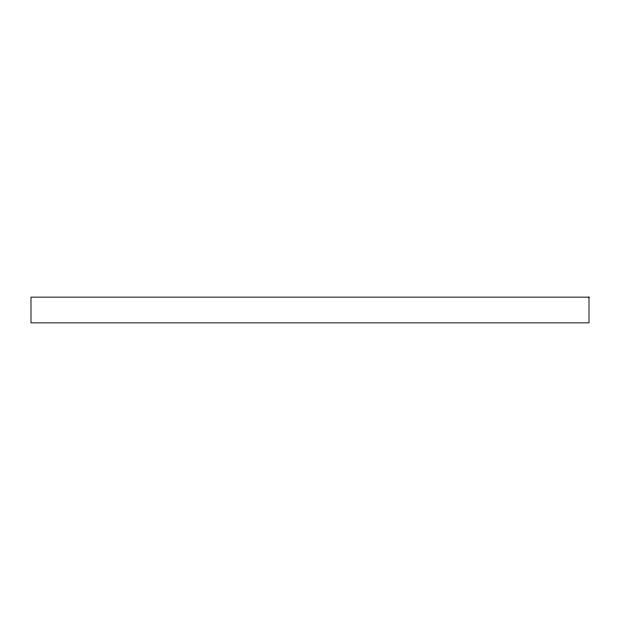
<?xml version="1.0" encoding="UTF-8"?>
<svg xmlns="http://www.w3.org/2000/svg" width="620" height="620" viewBox="0 0 620 620"><rect width="100%" height="100%" fill="white"/><g stroke="black" fill="none" stroke-linecap="round" stroke-linejoin="round"><path stroke-width="0.93" d="M589 297.143L31 297.143L31 322.857L589 322.857L589 297.143"/></g></svg>
